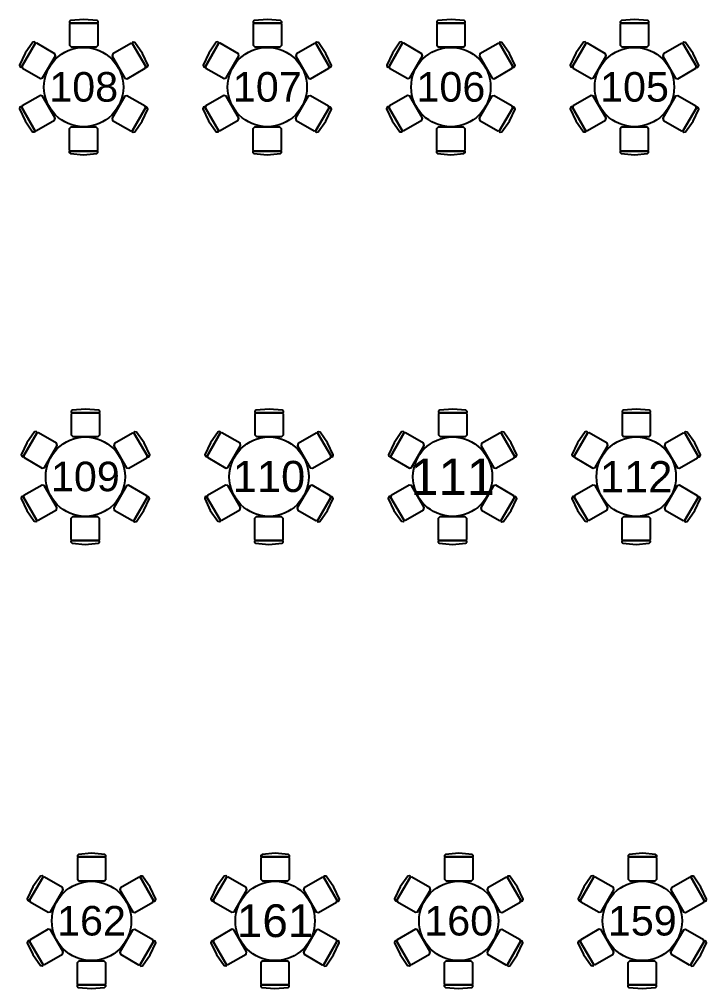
# Model space of a CAD drawing. Header units: metres. Extents: x 19 to 194, y 62 to 154.
# Drawn here: x 42.73 to 55.92, y 82.92 to 101.52 of the extents above; entities that cross this region are included whole.
import ezdxf

# ---------------------------------------------------------------- set-up
doc = ezdxf.new("R2010")
doc.units = ezdxf.units.M
doc.header["$MEASUREMENT"] = 0
doc.layers.add('[labels]', color=7, linetype='Continuous')
doc.layers.add('Layer 15', color=7, linetype='Continuous')
doc.styles.add('Arial', font='Arial.ttf')

msp = doc.modelspace()

# ---------------------------------------------------------------- linework, layer by layer
at = {"layer": 'Layer 15', "color": 18, "lineweight": 25, "true_color": 0x000000}
for points in [[(44.2206, 101.4458), (44.2312, 101.444), (44.2418, 101.4541), (44.2418, 101.4716), (44.2211, 101.4966), (43.9675, 101.5175), (43.7138, 101.4966), (43.6931, 101.4716), (43.6931, 101.4541), (43.7037, 101.444), (43.7143, 101.4458), (43.6931, 101.4207), (43.6931, 101.0197), (43.7236, 100.9892), (44.2113, 100.9892), (44.2418, 101.0197), (44.2418, 101.4207), (44.2206, 101.4458), (43.7143, 101.4458)], [(47.7446, 101.4458), (47.7552, 101.444), (47.7658, 101.4541), (47.7658, 101.4716), (47.7451, 101.4966), (47.4915, 101.5175), (47.2378, 101.4966), (47.2171, 101.4716), (47.2171, 101.4541), (47.2277, 101.444), (47.2383, 101.4458), (47.2171, 101.4207), (47.2171, 101.0197), (47.2476, 100.9892), (47.7353, 100.9892), (47.7658, 101.0197), (47.7658, 101.4207), (47.7446, 101.4458), (47.2383, 101.4458)], [(51.2686, 101.4458), (51.2792, 101.444), (51.2898, 101.4541), (51.2898, 101.4716), (51.2691, 101.4966), (51.0155, 101.5175), (50.7618, 101.4966), (50.7411, 101.4716), (50.7411, 101.4541), (50.7517, 101.444), (50.7623, 101.4458), (50.7411, 101.4207), (50.7411, 101.0197), (50.7716, 100.9892), (51.2593, 100.9892), (51.2898, 101.0197), (51.2898, 101.4207), (51.2686, 101.4458), (50.7623, 101.4458)], [(54.7926, 101.4458), (54.8032, 101.444), (54.8138, 101.4541), (54.8138, 101.4716), (54.7931, 101.4966), (54.5395, 101.5175), (54.2858, 101.4966), (54.2651, 101.4716), (54.2651, 101.4541), (54.2757, 101.444), (54.2863, 101.4458), (54.2651, 101.4207), (54.2651, 101.0197), (54.2956, 100.9892), (54.7833, 100.9892), (54.8138, 101.0197), (54.8138, 101.4207), (54.7926, 101.4458), (54.2863, 101.4458)], [(43.0302, 101.0537), (43.0371, 101.062), (43.0336, 101.0763), (43.0184, 101.085), (42.9864, 101.0795), (42.8415, 100.8704), (42.7328, 100.6402), (42.7441, 100.6098), (42.7592, 100.6011), (42.7733, 100.6052), (42.7771, 100.6153), (42.7882, 100.5844), (43.1355, 100.3839), (43.1771, 100.395), (43.4209, 100.8174), (43.4098, 100.859), (43.0625, 101.0595), (43.0302, 101.0537), (42.7771, 100.6153)], [(45.1553, 100.6109), (45.159, 100.6008), (45.1731, 100.5967), (45.1883, 100.6054), (45.1995, 100.6358), (45.0909, 100.866), (44.9459, 101.0751), (44.9139, 101.0806), (44.8988, 101.0719), (44.8953, 101.0576), (44.9022, 101.0493), (44.8698, 101.0551), (44.5226, 100.8546), (44.5114, 100.813), (44.7552, 100.3906), (44.7969, 100.3795), (45.1442, 100.58), (45.1553, 100.6109), (44.9022, 101.0493)], [(46.5542, 101.0537), (46.5611, 101.062), (46.5576, 101.0763), (46.5424, 101.085), (46.5104, 101.0795), (46.3655, 100.8704), (46.2568, 100.6402), (46.2681, 100.6098), (46.2832, 100.6011), (46.2973, 100.6052), (46.3011, 100.6153), (46.3122, 100.5844), (46.6595, 100.3839), (46.7011, 100.395), (46.9449, 100.8174), (46.9338, 100.859), (46.5865, 101.0595), (46.5542, 101.0537), (46.3011, 100.6153)], [(48.6793, 100.6109), (48.683, 100.6008), (48.6971, 100.5967), (48.7123, 100.6054), (48.7235, 100.6358), (48.6149, 100.866), (48.4699, 101.0751), (48.4379, 101.0806), (48.4228, 101.0719), (48.4193, 101.0576), (48.4262, 101.0493), (48.3938, 101.0551), (48.0466, 100.8546), (48.0354, 100.813), (48.2792, 100.3906), (48.3209, 100.3795), (48.6682, 100.58), (48.6793, 100.6109), (48.4262, 101.0493)], [(50.0782, 101.0537), (50.0851, 101.062), (50.0816, 101.0763), (50.0664, 101.085), (50.0344, 101.0795), (49.8895, 100.8704), (49.7808, 100.6402), (49.7921, 100.6098), (49.8072, 100.6011), (49.8213, 100.6052), (49.8251, 100.6153), (49.8362, 100.5844), (50.1835, 100.3839), (50.2251, 100.395), (50.4689, 100.8174), (50.4578, 100.859), (50.1105, 101.0595), (50.0782, 101.0537), (49.8251, 100.6153)], [(52.2033, 100.6109), (52.207, 100.6008), (52.2211, 100.5967), (52.2363, 100.6054), (52.2475, 100.6358), (52.1389, 100.866), (51.9939, 101.0751), (51.9619, 101.0806), (51.9468, 101.0719), (51.9433, 101.0576), (51.9502, 101.0493), (51.9178, 101.0551), (51.5706, 100.8546), (51.5594, 100.813), (51.8032, 100.3906), (51.8449, 100.3795), (52.1922, 100.58), (52.2033, 100.6109), (51.9502, 101.0493)], [(53.6022, 101.0537), (53.6091, 101.062), (53.6056, 101.0763), (53.5904, 101.085), (53.5584, 101.0795), (53.4135, 100.8704), (53.3048, 100.6402), (53.3161, 100.6098), (53.3312, 100.6011), (53.3453, 100.6052), (53.3491, 100.6153), (53.3602, 100.5844), (53.7075, 100.3839), (53.7491, 100.395), (53.9929, 100.8174), (53.9818, 100.859), (53.6345, 101.0595), (53.6022, 101.0537), (53.3491, 100.6153)], [(55.7273, 100.6109), (55.731, 100.6008), (55.7451, 100.5967), (55.7603, 100.6054), (55.7715, 100.6358), (55.6629, 100.866), (55.5179, 101.0751), (55.4859, 101.0806), (55.4708, 101.0719), (55.4673, 101.0576), (55.4742, 101.0493), (55.4418, 101.0551), (55.0946, 100.8546), (55.0834, 100.813), (55.3272, 100.3906), (55.3689, 100.3795), (55.7162, 100.58), (55.7273, 100.6109), (55.4742, 101.0493)], [(42.7746, 99.8267), (42.7708, 99.8368), (42.7567, 99.8409), (42.7416, 99.8322), (42.7303, 99.8017), (42.839, 99.5716), (42.9839, 99.3624), (43.0159, 99.357), (43.0311, 99.3657), (43.0346, 99.38), (43.0277, 99.3883), (43.06, 99.3824), (43.4073, 99.583), (43.4184, 99.6246), (43.1746, 100.0469), (43.133, 100.0581), (42.7857, 99.8576), (42.7746, 99.8267), (43.0277, 99.3883)], [(46.2986, 99.8267), (46.2948, 99.8368), (46.2807, 99.8409), (46.2656, 99.8322), (46.2543, 99.8017), (46.363, 99.5716), (46.5079, 99.3624), (46.5399, 99.357), (46.5551, 99.3657), (46.5586, 99.38), (46.5517, 99.3883), (46.584, 99.3824), (46.9313, 99.583), (46.9424, 99.6246), (46.6986, 100.0469), (46.657, 100.0581), (46.3097, 99.8576), (46.2986, 99.8267), (46.5517, 99.3883)], [(49.8226, 99.8267), (49.8188, 99.8368), (49.8047, 99.8409), (49.7896, 99.8322), (49.7783, 99.8017), (49.887, 99.5716), (50.0319, 99.3624), (50.0639, 99.357), (50.0791, 99.3657), (50.0826, 99.38), (50.0757, 99.3883), (50.108, 99.3824), (50.4553, 99.583), (50.4664, 99.6246), (50.2226, 100.0469), (50.181, 100.0581), (49.8337, 99.8576), (49.8226, 99.8267), (50.0757, 99.3883)], [(53.3466, 99.8267), (53.3428, 99.8368), (53.3287, 99.8409), (53.3136, 99.8322), (53.3023, 99.8017), (53.411, 99.5716), (53.5559, 99.3624), (53.5879, 99.357), (53.6031, 99.3657), (53.6066, 99.38), (53.5997, 99.3883), (53.632, 99.3824), (53.9793, 99.583), (53.9904, 99.6246), (53.7466, 100.0469), (53.705, 100.0581), (53.3577, 99.8576), (53.3466, 99.8267), (53.5997, 99.3883)], [(44.8996, 99.384), (44.8927, 99.3757), (44.8962, 99.3614), (44.9113, 99.3527), (44.9433, 99.3581), (45.0883, 99.5673), (45.1969, 99.7974), (45.1857, 99.8279), (45.1705, 99.8366), (45.1564, 99.8325), (45.1527, 99.8224), (45.1416, 99.8533), (44.7943, 100.0538), (44.7526, 100.0426), (44.5088, 99.6203), (44.52, 99.5787), (44.8672, 99.3781), (44.8996, 99.384), (45.1527, 99.8224)], [(48.4236, 99.384), (48.4167, 99.3757), (48.4202, 99.3614), (48.4353, 99.3527), (48.4673, 99.3581), (48.6123, 99.5673), (48.7209, 99.7974), (48.7097, 99.8279), (48.6945, 99.8366), (48.6804, 99.8325), (48.6767, 99.8224), (48.6656, 99.8533), (48.3183, 100.0538), (48.2766, 100.0426), (48.0328, 99.6203), (48.044, 99.5787), (48.3912, 99.3781), (48.4236, 99.384), (48.6767, 99.8224)], [(51.9476, 99.384), (51.9407, 99.3757), (51.9442, 99.3614), (51.9593, 99.3527), (51.9913, 99.3581), (52.1363, 99.5673), (52.2449, 99.7974), (52.2337, 99.8279), (52.2185, 99.8366), (52.2044, 99.8325), (52.2007, 99.8224), (52.1896, 99.8533), (51.8423, 100.0538), (51.8006, 100.0426), (51.5568, 99.6203), (51.568, 99.5787), (51.9152, 99.3781), (51.9476, 99.384), (52.2007, 99.8224)], [(55.4716, 99.384), (55.4647, 99.3757), (55.4682, 99.3614), (55.4833, 99.3527), (55.5153, 99.3581), (55.6603, 99.5673), (55.7689, 99.7974), (55.7577, 99.8279), (55.7425, 99.8366), (55.7284, 99.8325), (55.7247, 99.8224), (55.7136, 99.8533), (55.3663, 100.0538), (55.3246, 100.0426), (55.0808, 99.6203), (55.092, 99.5787), (55.4392, 99.3781), (55.4716, 99.384), (55.7247, 99.8224)], [(43.7093, 98.9918), (43.6987, 98.9936), (43.6881, 98.9835), (43.6881, 98.966), (43.7088, 98.941), (43.9625, 98.9201), (44.2161, 98.941), (44.2368, 98.966), (44.2368, 98.9835), (44.2262, 98.9936), (44.2156, 98.9918), (44.2368, 99.0169), (44.2368, 99.4179), (44.2063, 99.4484), (43.7186, 99.4484), (43.6881, 99.4179), (43.6881, 99.0169), (43.7093, 98.9918), (44.2156, 98.9918)], [(47.2333, 98.9918), (47.2227, 98.9936), (47.2121, 98.9835), (47.2121, 98.966), (47.2328, 98.941), (47.4865, 98.9201), (47.7401, 98.941), (47.7608, 98.966), (47.7608, 98.9835), (47.7502, 98.9936), (47.7396, 98.9918), (47.7608, 99.0169), (47.7608, 99.4179), (47.7303, 99.4484), (47.2426, 99.4484), (47.2121, 99.4179), (47.2121, 99.0169), (47.2333, 98.9918), (47.7396, 98.9918)], [(50.7573, 98.9918), (50.7467, 98.9936), (50.7361, 98.9835), (50.7361, 98.966), (50.7568, 98.941), (51.0105, 98.9201), (51.2641, 98.941), (51.2848, 98.966), (51.2848, 98.9835), (51.2742, 98.9936), (51.2636, 98.9918), (51.2848, 99.0169), (51.2848, 99.4179), (51.2543, 99.4484), (50.7666, 99.4484), (50.7361, 99.4179), (50.7361, 99.0169), (50.7573, 98.9918), (51.2636, 98.9918)], [(54.2813, 98.9918), (54.2707, 98.9936), (54.2601, 98.9835), (54.2601, 98.966), (54.2808, 98.941), (54.5345, 98.9201), (54.7881, 98.941), (54.8088, 98.966), (54.8088, 98.9835), (54.7982, 98.9936), (54.7876, 98.9918), (54.8088, 99.0169), (54.8088, 99.4179), (54.7783, 99.4484), (54.2906, 99.4484), (54.2601, 99.4179), (54.2601, 99.0169), (54.2813, 98.9918), (54.7876, 98.9918)], [(44.2531, 93.9698), (44.2637, 93.968), (44.2743, 93.9781), (44.2743, 93.9956), (44.2536, 94.0206), (44, 94.0415), (43.7463, 94.0206), (43.7256, 93.9956), (43.7256, 93.9781), (43.7362, 93.968), (43.7468, 93.9698), (43.7256, 93.9447), (43.7256, 93.5437), (43.7561, 93.5132), (44.2438, 93.5132), (44.2743, 93.5437), (44.2743, 93.9447), (44.2531, 93.9698), (43.7468, 93.9698)], [(47.7771, 93.9698), (47.7877, 93.968), (47.7983, 93.9781), (47.7983, 93.9956), (47.7776, 94.0206), (47.524, 94.0415), (47.2703, 94.0206), (47.2496, 93.9956), (47.2496, 93.9781), (47.2602, 93.968), (47.2708, 93.9698), (47.2496, 93.9447), (47.2496, 93.5437), (47.2801, 93.5132), (47.7678, 93.5132), (47.7983, 93.5437), (47.7983, 93.9447), (47.7771, 93.9698), (47.2708, 93.9698)], [(51.3011, 93.9698), (51.3117, 93.968), (51.3223, 93.9781), (51.3223, 93.9956), (51.3016, 94.0206), (51.048, 94.0415), (50.7943, 94.0206), (50.7736, 93.9956), (50.7736, 93.9781), (50.7842, 93.968), (50.7948, 93.9698), (50.7736, 93.9447), (50.7736, 93.5437), (50.8041, 93.5132), (51.2918, 93.5132), (51.3223, 93.5437), (51.3223, 93.9447), (51.3011, 93.9698), (50.7948, 93.9698)], [(54.8251, 93.9698), (54.8357, 93.968), (54.8463, 93.9781), (54.8463, 93.9956), (54.8256, 94.0206), (54.572, 94.0415), (54.3183, 94.0206), (54.2976, 93.9956), (54.2976, 93.9781), (54.3082, 93.968), (54.3188, 93.9698), (54.2976, 93.9447), (54.2976, 93.5437), (54.3281, 93.5132), (54.8158, 93.5132), (54.8463, 93.5437), (54.8463, 93.9447), (54.8251, 93.9698), (54.3188, 93.9698)], [(43.0627, 93.5777), (43.0696, 93.586), (43.0661, 93.6003), (43.0509, 93.609), (43.0189, 93.6035), (42.874, 93.3944), (42.7653, 93.1642), (42.7766, 93.1338), (42.7917, 93.1251), (42.8058, 93.1292), (42.8096, 93.1393), (42.8207, 93.1084), (43.168, 92.9079), (43.2096, 92.919), (43.4534, 93.3414), (43.4423, 93.383), (43.095, 93.5835), (43.0627, 93.5777), (42.8096, 93.1393)], [(45.1878, 93.1349), (45.1915, 93.1248), (45.2056, 93.1207), (45.2208, 93.1294), (45.232, 93.1598), (45.1234, 93.39), (44.9784, 93.5991), (44.9464, 93.6046), (44.9313, 93.5959), (44.9278, 93.5816), (44.9347, 93.5733), (44.9023, 93.5791), (44.5551, 93.3786), (44.5439, 93.337), (44.7877, 92.9146), (44.8294, 92.9035), (45.1767, 93.104), (45.1878, 93.1349), (44.9347, 93.5733)], [(46.5867, 93.5777), (46.5936, 93.586), (46.5901, 93.6003), (46.5749, 93.609), (46.5429, 93.6035), (46.398, 93.3944), (46.2893, 93.1642), (46.3006, 93.1338), (46.3157, 93.1251), (46.3298, 93.1292), (46.3336, 93.1393), (46.3447, 93.1084), (46.692, 92.9079), (46.7336, 92.919), (46.9774, 93.3414), (46.9663, 93.383), (46.619, 93.5835), (46.5867, 93.5777), (46.3336, 93.1393)], [(48.7118, 93.1349), (48.7155, 93.1248), (48.7296, 93.1207), (48.7448, 93.1294), (48.756, 93.1598), (48.6474, 93.39), (48.5024, 93.5991), (48.4704, 93.6046), (48.4553, 93.5959), (48.4518, 93.5816), (48.4587, 93.5733), (48.4263, 93.5791), (48.0791, 93.3786), (48.0679, 93.337), (48.3117, 92.9146), (48.3534, 92.9035), (48.7007, 93.104), (48.7118, 93.1349), (48.4587, 93.5733)], [(50.1107, 93.5777), (50.1176, 93.586), (50.1141, 93.6003), (50.0989, 93.609), (50.0669, 93.6035), (49.922, 93.3944), (49.8133, 93.1642), (49.8246, 93.1338), (49.8397, 93.1251), (49.8538, 93.1292), (49.8576, 93.1393), (49.8687, 93.1084), (50.216, 92.9079), (50.2576, 92.919), (50.5014, 93.3414), (50.4903, 93.383), (50.143, 93.5835), (50.1107, 93.5777), (49.8576, 93.1393)], [(52.2358, 93.1349), (52.2395, 93.1248), (52.2536, 93.1207), (52.2688, 93.1294), (52.28, 93.1598), (52.1714, 93.39), (52.0264, 93.5991), (51.9944, 93.6046), (51.9793, 93.5959), (51.9758, 93.5816), (51.9827, 93.5733), (51.9503, 93.5791), (51.6031, 93.3786), (51.5919, 93.337), (51.8357, 92.9146), (51.8774, 92.9035), (52.2247, 93.104), (52.2358, 93.1349), (51.9827, 93.5733)], [(53.6347, 93.5777), (53.6416, 93.586), (53.6381, 93.6003), (53.6229, 93.609), (53.5909, 93.6035), (53.446, 93.3944), (53.3373, 93.1642), (53.3486, 93.1338), (53.3637, 93.1251), (53.3778, 93.1292), (53.3816, 93.1393), (53.3927, 93.1084), (53.74, 92.9079), (53.7816, 92.919), (54.0254, 93.3414), (54.0143, 93.383), (53.667, 93.5835), (53.6347, 93.5777), (53.3816, 93.1393)], [(55.7598, 93.1349), (55.7635, 93.1248), (55.7776, 93.1207), (55.7928, 93.1294), (55.804, 93.1598), (55.6954, 93.39), (55.5504, 93.5991), (55.5184, 93.6046), (55.5033, 93.5959), (55.4998, 93.5816), (55.5067, 93.5733), (55.4743, 93.5791), (55.1271, 93.3786), (55.1159, 93.337), (55.3597, 92.9146), (55.4014, 92.9035), (55.7487, 93.104), (55.7598, 93.1349), (55.5067, 93.5733)], [(42.8071, 92.3507), (42.8033, 92.3608), (42.7892, 92.3649), (42.7741, 92.3562), (42.7628, 92.3257), (42.8715, 92.0956), (43.0164, 91.8864), (43.0484, 91.881), (43.0636, 91.8897), (43.0671, 91.904), (43.0602, 91.9123), (43.0925, 91.9064), (43.4398, 92.107), (43.4509, 92.1486), (43.2071, 92.5709), (43.1655, 92.5821), (42.8182, 92.3816), (42.8071, 92.3507), (43.0602, 91.9123)], [(44.9321, 91.908), (44.9252, 91.8997), (44.9287, 91.8854), (44.9438, 91.8767), (44.9758, 91.8821), (45.1208, 92.0913), (45.2294, 92.3214), (45.2182, 92.3519), (45.203, 92.3606), (45.1889, 92.3565), (45.1852, 92.3464), (45.1741, 92.3773), (44.8268, 92.5778), (44.7851, 92.5666), (44.5413, 92.1443), (44.5525, 92.1027), (44.8997, 91.9021), (44.9321, 91.908), (45.1852, 92.3464)], [(46.3311, 92.3507), (46.3273, 92.3608), (46.3132, 92.3649), (46.2981, 92.3562), (46.2868, 92.3257), (46.3955, 92.0956), (46.5404, 91.8864), (46.5724, 91.881), (46.5876, 91.8897), (46.5911, 91.904), (46.5842, 91.9123), (46.6165, 91.9064), (46.9638, 92.107), (46.9749, 92.1486), (46.7311, 92.5709), (46.6895, 92.5821), (46.3422, 92.3816), (46.3311, 92.3507), (46.5842, 91.9123)], [(48.4561, 91.908), (48.4492, 91.8997), (48.4527, 91.8854), (48.4678, 91.8767), (48.4998, 91.8821), (48.6448, 92.0913), (48.7534, 92.3214), (48.7422, 92.3519), (48.727, 92.3606), (48.7129, 92.3565), (48.7092, 92.3464), (48.6981, 92.3773), (48.3508, 92.5778), (48.3091, 92.5666), (48.0653, 92.1443), (48.0765, 92.1027), (48.4237, 91.9021), (48.4561, 91.908), (48.7092, 92.3464)], [(49.8551, 92.3507), (49.8513, 92.3608), (49.8372, 92.3649), (49.8221, 92.3562), (49.8108, 92.3257), (49.9195, 92.0956), (50.0644, 91.8864), (50.0964, 91.881), (50.1116, 91.8897), (50.1151, 91.904), (50.1082, 91.9123), (50.1405, 91.9064), (50.4878, 92.107), (50.4989, 92.1486), (50.2551, 92.5709), (50.2135, 92.5821), (49.8662, 92.3816), (49.8551, 92.3507), (50.1082, 91.9123)], [(51.9801, 91.908), (51.9732, 91.8997), (51.9767, 91.8854), (51.9918, 91.8767), (52.0238, 91.8821), (52.1688, 92.0913), (52.2774, 92.3214), (52.2662, 92.3519), (52.251, 92.3606), (52.2369, 92.3565), (52.2332, 92.3464), (52.2221, 92.3773), (51.8748, 92.5778), (51.8331, 92.5666), (51.5893, 92.1443), (51.6005, 92.1027), (51.9477, 91.9021), (51.9801, 91.908), (52.2332, 92.3464)], [(53.3791, 92.3507), (53.3753, 92.3608), (53.3612, 92.3649), (53.3461, 92.3562), (53.3348, 92.3257), (53.4435, 92.0956), (53.5884, 91.8864), (53.6204, 91.881), (53.6356, 91.8897), (53.6391, 91.904), (53.6322, 91.9123), (53.6645, 91.9064), (54.0118, 92.107), (54.0229, 92.1486), (53.7791, 92.5709), (53.7375, 92.5821), (53.3902, 92.3816), (53.3791, 92.3507), (53.6322, 91.9123)], [(55.5041, 91.908), (55.4972, 91.8997), (55.5007, 91.8854), (55.5158, 91.8767), (55.5478, 91.8821), (55.6928, 92.0913), (55.8014, 92.3214), (55.7902, 92.3519), (55.775, 92.3606), (55.7609, 92.3565), (55.7572, 92.3464), (55.7461, 92.3773), (55.3988, 92.5778), (55.3571, 92.5666), (55.1133, 92.1443), (55.1245, 92.1027), (55.4717, 91.9021), (55.5041, 91.908), (55.7572, 92.3464)], [(43.7418, 91.5158), (43.7312, 91.5176), (43.7206, 91.5075), (43.7206, 91.49), (43.7413, 91.465), (43.995, 91.4441), (44.2486, 91.465), (44.2693, 91.49), (44.2693, 91.5075), (44.2587, 91.5176), (44.2481, 91.5158), (44.2693, 91.5409), (44.2693, 91.9419), (44.2388, 91.9724), (43.7511, 91.9724), (43.7206, 91.9419), (43.7206, 91.5409), (43.7418, 91.5158), (44.2481, 91.5158)], [(47.2658, 91.5158), (47.2552, 91.5176), (47.2446, 91.5075), (47.2446, 91.49), (47.2653, 91.465), (47.519, 91.4441), (47.7726, 91.465), (47.7933, 91.49), (47.7933, 91.5075), (47.7827, 91.5176), (47.7721, 91.5158), (47.7933, 91.5409), (47.7933, 91.9419), (47.7628, 91.9724), (47.2751, 91.9724), (47.2446, 91.9419), (47.2446, 91.5409), (47.2658, 91.5158), (47.7721, 91.5158)], [(50.7898, 91.5158), (50.7792, 91.5176), (50.7686, 91.5075), (50.7686, 91.49), (50.7893, 91.465), (51.043, 91.4441), (51.2966, 91.465), (51.3173, 91.49), (51.3173, 91.5075), (51.3067, 91.5176), (51.2961, 91.5158), (51.3173, 91.5409), (51.3173, 91.9419), (51.2868, 91.9724), (50.7991, 91.9724), (50.7686, 91.9419), (50.7686, 91.5409), (50.7898, 91.5158), (51.2961, 91.5158)], [(54.3138, 91.5158), (54.3032, 91.5176), (54.2926, 91.5075), (54.2926, 91.49), (54.3133, 91.465), (54.567, 91.4441), (54.8206, 91.465), (54.8413, 91.49), (54.8413, 91.5075), (54.8307, 91.5176), (54.8201, 91.5158), (54.8413, 91.5409), (54.8413, 91.9419), (54.8108, 91.9724), (54.3231, 91.9724), (54.2926, 91.9419), (54.2926, 91.5409), (54.3138, 91.5158), (54.8201, 91.5158)], [(44.3706, 85.4458), (44.3812, 85.444), (44.3918, 85.4541), (44.3918, 85.4716), (44.3711, 85.4966), (44.1175, 85.5175), (43.8638, 85.4966), (43.8431, 85.4716), (43.8431, 85.4541), (43.8537, 85.444), (43.8643, 85.4458), (43.8431, 85.4207), (43.8431, 85.0197), (43.8736, 84.9892), (44.3613, 84.9892), (44.3918, 85.0197), (44.3918, 85.4207), (44.3706, 85.4458), (43.8643, 85.4458)], [(47.8946, 85.4458), (47.9052, 85.444), (47.9158, 85.4541), (47.9158, 85.4716), (47.8951, 85.4966), (47.6415, 85.5175), (47.3878, 85.4966), (47.3671, 85.4716), (47.3671, 85.4541), (47.3777, 85.444), (47.3883, 85.4458), (47.3671, 85.4207), (47.3671, 85.0197), (47.3976, 84.9892), (47.8853, 84.9892), (47.9158, 85.0197), (47.9158, 85.4207), (47.8946, 85.4458), (47.3883, 85.4458)], [(51.4186, 85.4458), (51.4292, 85.444), (51.4398, 85.4541), (51.4398, 85.4716), (51.4191, 85.4966), (51.1655, 85.5175), (50.9118, 85.4966), (50.8911, 85.4716), (50.8911, 85.4541), (50.9017, 85.444), (50.9123, 85.4458), (50.8911, 85.4207), (50.8911, 85.0197), (50.9216, 84.9892), (51.4093, 84.9892), (51.4398, 85.0197), (51.4398, 85.4207), (51.4186, 85.4458), (50.9123, 85.4458)], [(54.9426, 85.4458), (54.9532, 85.444), (54.9638, 85.4541), (54.9638, 85.4716), (54.9431, 85.4966), (54.6895, 85.5175), (54.4358, 85.4966), (54.4151, 85.4716), (54.4151, 85.4541), (54.4257, 85.444), (54.4363, 85.4458), (54.4151, 85.4207), (54.4151, 85.0197), (54.4456, 84.9892), (54.9333, 84.9892), (54.9638, 85.0197), (54.9638, 85.4207), (54.9426, 85.4458), (54.4363, 85.4458)], [(43.1802, 85.0537), (43.1871, 85.062), (43.1836, 85.0763), (43.1684, 85.085), (43.1364, 85.0795), (42.9915, 84.8704), (42.8828, 84.6402), (42.8941, 84.6098), (42.9092, 84.6011), (42.9233, 84.6052), (42.9271, 84.6153), (42.9382, 84.5844), (43.2855, 84.3839), (43.3271, 84.395), (43.5709, 84.8174), (43.5598, 84.859), (43.2125, 85.0595), (43.1802, 85.0537), (42.9271, 84.6153)], [(45.3053, 84.6109), (45.309, 84.6008), (45.3231, 84.5967), (45.3383, 84.6054), (45.3495, 84.6358), (45.2409, 84.866), (45.0959, 85.0751), (45.0639, 85.0806), (45.0488, 85.0719), (45.0453, 85.0576), (45.0522, 85.0493), (45.0198, 85.0551), (44.6726, 84.8546), (44.6614, 84.813), (44.9052, 84.3906), (44.9469, 84.3795), (45.2942, 84.58), (45.3053, 84.6109), (45.0522, 85.0493)], [(46.7042, 85.0537), (46.7111, 85.062), (46.7076, 85.0763), (46.6924, 85.085), (46.6604, 85.0795), (46.5155, 84.8704), (46.4068, 84.6402), (46.4181, 84.6098), (46.4332, 84.6011), (46.4473, 84.6052), (46.4511, 84.6153), (46.4622, 84.5844), (46.8095, 84.3839), (46.8511, 84.395), (47.0949, 84.8174), (47.0838, 84.859), (46.7365, 85.0595), (46.7042, 85.0537), (46.4511, 84.6153)], [(48.8293, 84.6109), (48.833, 84.6008), (48.8471, 84.5967), (48.8623, 84.6054), (48.8735, 84.6358), (48.7649, 84.866), (48.6199, 85.0751), (48.5879, 85.0806), (48.5728, 85.0719), (48.5693, 85.0576), (48.5762, 85.0493), (48.5438, 85.0551), (48.1966, 84.8546), (48.1854, 84.813), (48.4292, 84.3906), (48.4709, 84.3795), (48.8182, 84.58), (48.8293, 84.6109), (48.5762, 85.0493)], [(50.2282, 85.0537), (50.2351, 85.062), (50.2316, 85.0763), (50.2164, 85.085), (50.1844, 85.0795), (50.0395, 84.8704), (49.9308, 84.6402), (49.9421, 84.6098), (49.9572, 84.6011), (49.9713, 84.6052), (49.9751, 84.6153), (49.9862, 84.5844), (50.3335, 84.3839), (50.3751, 84.395), (50.6189, 84.8174), (50.6078, 84.859), (50.2605, 85.0595), (50.2282, 85.0537), (49.9751, 84.6153)], [(52.3533, 84.6109), (52.357, 84.6008), (52.3711, 84.5967), (52.3863, 84.6054), (52.3975, 84.6358), (52.2889, 84.866), (52.1439, 85.0751), (52.1119, 85.0806), (52.0968, 85.0719), (52.0933, 85.0576), (52.1002, 85.0493), (52.0678, 85.0551), (51.7206, 84.8546), (51.7094, 84.813), (51.9532, 84.3906), (51.9949, 84.3795), (52.3422, 84.58), (52.3533, 84.6109), (52.1002, 85.0493)], [(53.7522, 85.0537), (53.7591, 85.062), (53.7556, 85.0763), (53.7404, 85.085), (53.7084, 85.0795), (53.5635, 84.8704), (53.4548, 84.6402), (53.4661, 84.6098), (53.4812, 84.6011), (53.4953, 84.6052), (53.4991, 84.6153), (53.5102, 84.5844), (53.8575, 84.3839), (53.8991, 84.395), (54.1429, 84.8174), (54.1318, 84.859), (53.7845, 85.0595), (53.7522, 85.0537), (53.4991, 84.6153)], [(55.8773, 84.6109), (55.881, 84.6008), (55.8951, 84.5967), (55.9103, 84.6054), (55.9215, 84.6358), (55.8129, 84.866), (55.6679, 85.0751), (55.6359, 85.0806), (55.6208, 85.0719), (55.6173, 85.0576), (55.6242, 85.0493), (55.5918, 85.0551), (55.2446, 84.8546), (55.2334, 84.813), (55.4772, 84.3906), (55.5189, 84.3795), (55.8662, 84.58), (55.8773, 84.6109), (55.6242, 85.0493)], [(42.9246, 83.8267), (42.9208, 83.8368), (42.9067, 83.8409), (42.8916, 83.8322), (42.8803, 83.8017), (42.989, 83.5716), (43.1339, 83.3624), (43.1659, 83.357), (43.1811, 83.3657), (43.1846, 83.38), (43.1777, 83.3883), (43.21, 83.3824), (43.5573, 83.583), (43.5684, 83.6246), (43.3246, 84.0469), (43.283, 84.0581), (42.9357, 83.8576), (42.9246, 83.8267), (43.1777, 83.3883)], [(45.0496, 83.384), (45.0427, 83.3757), (45.0462, 83.3614), (45.0613, 83.3527), (45.0933, 83.3581), (45.2383, 83.5673), (45.3469, 83.7974), (45.3357, 83.8279), (45.3205, 83.8366), (45.3064, 83.8325), (45.3027, 83.8224), (45.2916, 83.8533), (44.9443, 84.0538), (44.9026, 84.0426), (44.6588, 83.6203), (44.67, 83.5787), (45.0172, 83.3781), (45.0496, 83.384), (45.3027, 83.8224)], [(46.4486, 83.8267), (46.4448, 83.8368), (46.4307, 83.8409), (46.4156, 83.8322), (46.4043, 83.8017), (46.513, 83.5716), (46.6579, 83.3624), (46.6899, 83.357), (46.7051, 83.3657), (46.7086, 83.38), (46.7017, 83.3883), (46.734, 83.3824), (47.0813, 83.583), (47.0924, 83.6246), (46.8486, 84.0469), (46.807, 84.0581), (46.4597, 83.8576), (46.4486, 83.8267), (46.7017, 83.3883)], [(48.5736, 83.384), (48.5667, 83.3757), (48.5702, 83.3614), (48.5853, 83.3527), (48.6173, 83.3581), (48.7623, 83.5673), (48.8709, 83.7974), (48.8597, 83.8279), (48.8445, 83.8366), (48.8304, 83.8325), (48.8267, 83.8224), (48.8156, 83.8533), (48.4683, 84.0538), (48.4266, 84.0426), (48.1828, 83.6203), (48.194, 83.5787), (48.5412, 83.3781), (48.5736, 83.384), (48.8267, 83.8224)], [(49.9726, 83.8267), (49.9688, 83.8368), (49.9547, 83.8409), (49.9396, 83.8322), (49.9283, 83.8017), (50.037, 83.5716), (50.1819, 83.3624), (50.2139, 83.357), (50.2291, 83.3657), (50.2326, 83.38), (50.2257, 83.3883), (50.258, 83.3824), (50.6053, 83.583), (50.6164, 83.6246), (50.3726, 84.0469), (50.331, 84.0581), (49.9837, 83.8576), (49.9726, 83.8267), (50.2257, 83.3883)], [(52.0976, 83.384), (52.0907, 83.3757), (52.0942, 83.3614), (52.1093, 83.3527), (52.1413, 83.3581), (52.2863, 83.5673), (52.3949, 83.7974), (52.3837, 83.8279), (52.3685, 83.8366), (52.3544, 83.8325), (52.3507, 83.8224), (52.3396, 83.8533), (51.9923, 84.0538), (51.9506, 84.0426), (51.7068, 83.6203), (51.718, 83.5787), (52.0652, 83.3781), (52.0976, 83.384), (52.3507, 83.8224)], [(53.4966, 83.8267), (53.4928, 83.8368), (53.4787, 83.8409), (53.4636, 83.8322), (53.4523, 83.8017), (53.561, 83.5716), (53.7059, 83.3624), (53.7379, 83.357), (53.7531, 83.3657), (53.7566, 83.38), (53.7497, 83.3883), (53.782, 83.3824), (54.1293, 83.583), (54.1404, 83.6246), (53.8966, 84.0469), (53.855, 84.0581), (53.5077, 83.8576), (53.4966, 83.8267), (53.7497, 83.3883)], [(55.6216, 83.384), (55.6147, 83.3757), (55.6182, 83.3614), (55.6333, 83.3527), (55.6653, 83.3581), (55.8103, 83.5673), (55.9189, 83.7974), (55.9077, 83.8279), (55.8925, 83.8366), (55.8784, 83.8325), (55.8747, 83.8224), (55.8636, 83.8533), (55.5163, 84.0538), (55.4746, 84.0426), (55.2308, 83.6203), (55.242, 83.5787), (55.5892, 83.3781), (55.6216, 83.384), (55.8747, 83.8224)], [(43.8593, 82.9918), (43.8487, 82.9936), (43.8381, 82.9835), (43.8381, 82.966), (43.8588, 82.941), (44.1125, 82.9201), (44.3661, 82.941), (44.3868, 82.966), (44.3868, 82.9835), (44.3762, 82.9936), (44.3656, 82.9918), (44.3868, 83.0169), (44.3868, 83.4179), (44.3563, 83.4484), (43.8686, 83.4484), (43.8381, 83.4179), (43.8381, 83.0169), (43.8593, 82.9918), (44.3656, 82.9918)], [(47.3833, 82.9918), (47.3727, 82.9936), (47.3621, 82.9835), (47.3621, 82.966), (47.3828, 82.941), (47.6365, 82.9201), (47.8901, 82.941), (47.9108, 82.966), (47.9108, 82.9835), (47.9002, 82.9936), (47.8896, 82.9918), (47.9108, 83.0169), (47.9108, 83.4179), (47.8803, 83.4484), (47.3926, 83.4484), (47.3621, 83.4179), (47.3621, 83.0169), (47.3833, 82.9918), (47.8896, 82.9918)], [(50.9073, 82.9918), (50.8967, 82.9936), (50.8861, 82.9835), (50.8861, 82.966), (50.9068, 82.941), (51.1605, 82.9201), (51.4141, 82.941), (51.4348, 82.966), (51.4348, 82.9835), (51.4242, 82.9936), (51.4136, 82.9918), (51.4348, 83.0169), (51.4348, 83.4179), (51.4043, 83.4484), (50.9166, 83.4484), (50.8861, 83.4179), (50.8861, 83.0169), (50.9073, 82.9918), (51.4136, 82.9918)], [(54.4313, 82.9918), (54.4207, 82.9936), (54.4101, 82.9835), (54.4101, 82.966), (54.4308, 82.941), (54.6845, 82.9201), (54.9381, 82.941), (54.9588, 82.966), (54.9588, 82.9835), (54.9482, 82.9936), (54.9376, 82.9918), (54.9588, 83.0169), (54.9588, 83.4179), (54.9283, 83.4484), (54.4406, 83.4484), (54.4101, 83.4179), (54.4101, 83.0169), (54.4313, 82.9918), (54.9376, 82.9918)]]:
    msp.add_lwpolyline(points, close=True, dxfattribs=at)
for centre in [(43.9649, 100.2188), (47.4889, 100.2188), (51.0129, 100.2188), (54.5369, 100.2188), (43.9974, 92.7428), (47.5214, 92.7428), (51.0454, 92.7428), (54.5694, 92.7428), (44.1149, 84.2188), (47.6389, 84.2188), (51.1629, 84.2188), (54.6869, 84.2188)]:
    msp.add_circle(centre, 0.762, dxfattribs=at)

# ---------------------------------------------------------------- texts
at = {"layer": '[labels]', "color": 18, "true_color": 0x000000, "width": 1.524, "attachment_point": 5, "line_spacing_factor": 0.85, "style": 'Arial'}
for s, insert, char_height in [('108', (43.9649, 100.2188), 0.56719), ('107', (47.4889, 100.2188), 0.56719), ('106', (51.0129, 100.2188), 0.56719), ('105', (54.5369, 100.2188), 0.56719), ('109', (43.9974, 92.7428), 0.56719), ('110', (47.5214, 92.7428), 0.59704), ('111', (51.0454, 92.7428), 0.69636), ('112', (54.5694, 92.7428), 0.59704), ('162', (44.1149, 84.2188), 0.56719), ('161', (47.6389, 84.2188), 0.62847), ('160', (51.1629, 84.2188), 0.56719), ('159', (54.6869, 84.2188), 0.56719)]:
    msp.add_mtext(s, dxfattribs=dict(at, insert=insert, char_height=char_height))

doc.saveas('drawing.dxf')
